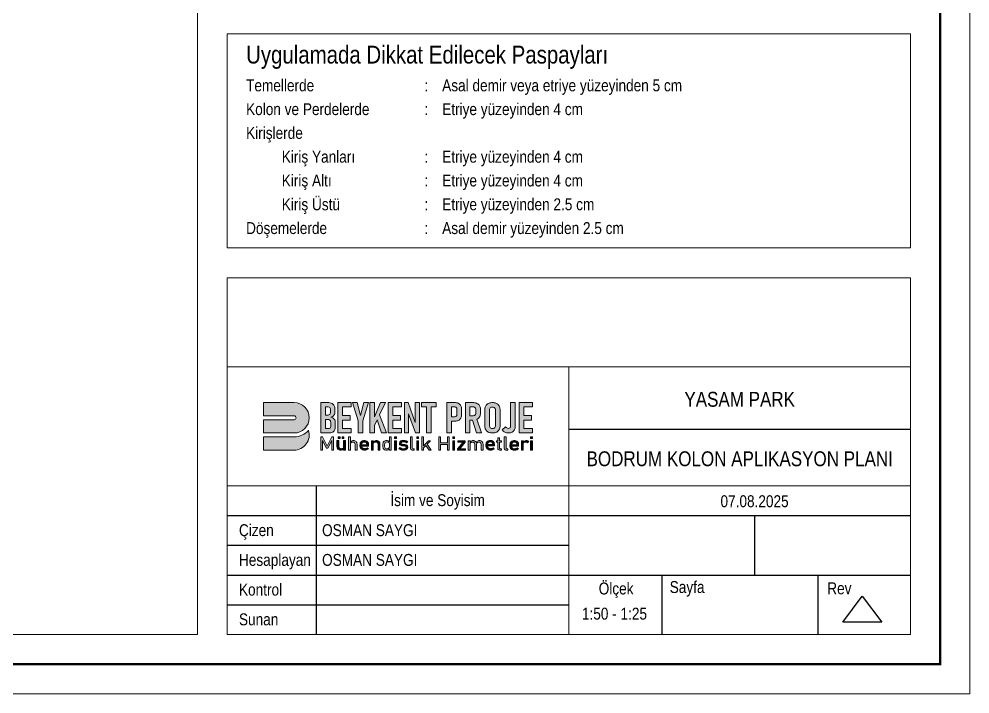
# Model space of a CAD drawing. Header units: millimetres. Extents: x -267 to 94375, y 6431 to 10838.
# Drawn here: x 56364 to 57164, y 6532 to 7099 of the extents above; entities that cross this region are included whole.
import ezdxf
from ezdxf.enums import TextEntityAlignment as Align

# ---------------------------------------------------------------- set-up
doc = ezdxf.new("R2010")
doc.units = ezdxf.units.MM
doc.header["$LTSCALE"] = 0.0001
for name, color, linetype, lineweight in [('DIM_LAY', 8, 'Continuous', 20), ('Metraj Tablosu Ana Başlık', 1, 'Continuous', 20), ('SHEETSUMMARY-35', 9, 'Continuous', 20), ('SHEETSUMMARY-50', 152, 'Continuous', 20), ('SheetView', 40, 'Continuous', 20), ('SheetViewOut', 231, 'Continuous', 20)]:
    doc.layers.add(name, color=color, linetype=linetype, lineweight=lineweight)
doc.layers.add('Metraj Tablosu Yazı', color=8, linetype='Continuous', lineweight=20, true_color=0x414141)
doc.layers.add('Metraj Tablosu Çizgi', color=171, linetype='Continuous', lineweight=20, true_color=0xaaaaff)
for name, color, linetype in [('SHEETSUMMARY-10', 8, 'Continuous'), ('SHEETSUMMARY-30', 82, 'Continuous'), ('SHEETSUMMARY-40', 231, 'Continuous'), ('TEXT-175', 12, 'Continuous')]:
    doc.layers.add(name, color=color, linetype=linetype)
doc.styles.add('YAZI (BEYKENT)', font='')
doc.styles.get('YAZI (BEYKENT)').set_extended_font_data('Bahnschrift Light Condensed')

# ---------------------------------------------------------------- blocks, each defined once
blk = doc.blocks.new('A$C23ea3c7e')
at = {"true_color": 0x2776bb}
h = blk.add_hatch(color=152, dxfattribs=at)
h.dxf.hatch_style = 1
h.paths.add_polyline_path([(56.23, -30), (30.67, -30), (30.67, -41.11), (56.23, -41.11, -1), (56.23, -44.44), (30.67, -44.44), (30.67, -55.56), (56.23, -55.56, 1)])
h = blk.add_hatch(color=152, dxfattribs=at)
h.dxf.hatch_style = 1
h.paths.add_polyline_path([(90.6, -52.54), (90.81, -51.85), (90.94, -51.09), (90.98, -50.26), (90.98, -46.8), (90.92, -46.01), (90.77, -45.28), (90.52, -44.61), (90.25, -44.13), (89.79, -43.55), (89.22, -43.06), (88.62, -42.72), (87.92, -42.45), (87.15, -42.28), (87.73, -42.14), (88.42, -41.86), (89.04, -41.49), (89.37, -41.22), (89.85, -40.66), (90.24, -40), (90.44, -39.43), (90.59, -38.7), (90.64, -37.9), (90.64, -35.18, 0.414214), (85.45, -30), (78.76, -30), (78.76, -55.56), (85.59, -55.56), (86.4, -55.51), (87.16, -55.39), (87.86, -55.2), (88.5, -54.93), (88.83, -54.74), (89.43, -54.3), (89.93, -53.76), (90.34, -53.13)])
h.paths.add_polyline_path([(86.96, -50.86), (86.55, -51.47), (85.87, -51.81), (85.07, -51.92), (82.61, -51.92), (82.61, -44.11), (84.95, -44.11), (85.43, -44.16), (86.11, -44.41), (86.43, -44.66), (86.86, -45.28), (87.04, -45.84), (87.11, -46.64), (87.11, -50.06)], flags=16)
h.paths.add_polyline_path([(84.89, -40.51), (82.61, -40.51), (82.61, -33.62), (84.95, -33.62, -0.414214), (86.83, -35.5), (86.83, -38.57, -0.414214)], flags=16)
h = blk.add_hatch(color=152, dxfattribs=at)
h.dxf.hatch_style = 1
h.paths.add_polyline_path([(93.1, -30), (93.1, -55.56), (104.26, -55.56), (104.26, -51.85), (96.95, -51.85), (96.95, -44.71), (103.38, -44.71), (103.38, -41), (96.95, -41), (96.95, -33.71), (104.26, -33.71), (104.26, -30)])
h = blk.add_hatch(color=152, dxfattribs=at)
h.dxf.hatch_style = 1
h.paths.add_polyline_path([(110.28, -45.31), (110.28, -55.56), (114.13, -55.56), (114.13, -45.31), (118.89, -30), (114.92, -30), (112.18, -40.79), (109.3, -30), (105.34, -30)])
h = blk.add_hatch(color=152, dxfattribs=at)
h.dxf.hatch_style = 1
h.paths.add_polyline_path([(120.11, -30), (120.11, -55.56), (123.95, -55.56), (123.95, -49.17), (126.17, -44.61), (129.78, -55.56), (134.07, -55.56), (128.28, -40.25), (133.26, -30), (128.98, -30), (123.95, -42.05), (123.95, -30)])
h = blk.add_hatch(color=152, dxfattribs=at)
h.dxf.hatch_style = 1
h.paths.add_polyline_path([(135.46, -30), (135.46, -55.56), (146.62, -55.56), (146.62, -51.85), (139.31, -51.85), (139.31, -44.71), (145.74, -44.71), (145.74, -41), (139.31, -41), (139.31, -33.71), (146.62, -33.71), (146.62, -30)])
h = blk.add_hatch(color=152, dxfattribs=at)
h.dxf.hatch_style = 1
h.paths.add_polyline_path([(149.06, -30), (149.06, -55.54), (152.65, -55.54), (152.65, -39.4), (158.58, -55.54), (161.8, -55.54), (161.8, -30), (158.22, -30), (158.22, -46.88), (152.22, -30)])
h = blk.add_hatch(color=152, dxfattribs=at)
h.dxf.hatch_style = 1
h.paths.add_polyline_path([(163.36, -33.67), (167.74, -33.67), (167.74, -55.56), (171.58, -55.56), (171.58, -33.67), (175.96, -33.67), (175.96, -30), (163.36, -30)])
at = {"true_color": 0x58ba48}
h = blk.add_hatch(color=85, dxfattribs=at)
h.dxf.hatch_style = 1
h.paths.add_polyline_path([(184.76, -55.56), (188.61, -55.56), (188.61, -45.64), (191.66, -45.64), (192.47, -45.58), (193.21, -45.45), (193.91, -45.25), (194.55, -44.98), (195.08, -44.66), (195.66, -44.2), (196.16, -43.66), (196.57, -43.02), (196.63, -42.9), (196.9, -42.25), (197.1, -41.55), (197.21, -40.79), (197.25, -39.96), (197.25, -35.78), (197.25, -35.53), (197.19, -34.72), (197.06, -33.98), (196.85, -33.29), (196.57, -32.65), (196.24, -32.12), (195.77, -31.55), (195.21, -31.06), (194.57, -30.66), (194.36, -30.57), (193.71, -30.32), (192.99, -30.14), (192.22, -30.03), (191.4, -30), (184.76, -30)])
h.paths.add_polyline_path([(188.61, -41.97), (188.61, -33.67), (191.36, -33.67), (191.76, -33.7), (192.44, -33.95), (192.69, -34.16), (193.1, -34.8), (193.27, -35.34), (193.33, -36.13), (193.33, -39.6), (193.29, -40.17), (193.1, -40.86), (192.93, -41.17), (192.42, -41.69), (192.12, -41.84), (191.36, -41.97)], flags=16)
h = blk.add_hatch(color=85, dxfattribs=at)
h.dxf.hatch_style = 1
h.paths.add_polyline_path([(200.49, -29.98), (200.49, -55.56), (204.28, -55.56), (204.28, -44.75), (206.45, -44.75), (209.69, -55.56), (213.85, -55.56), (210.08, -44.06), (210.13, -44.04), (210.21, -44), (210.87, -43.61), (211.45, -43.15), (211.95, -42.61), (212.36, -41.99), (212.51, -41.71), (212.78, -41.06), (212.98, -40.35), (213.1, -39.58), (213.14, -38.77), (213.14, -35.78), (213.13, -35.48), (213.06, -34.69), (212.91, -33.95), (212.68, -33.27), (212.33, -32.58), (211.91, -32), (211.4, -31.48), (210.81, -31.02), (210.13, -30.65), (209.64, -30.45), (208.96, -30.24), (208.23, -30.09), (207.45, -30.01), (206.62, -29.98)])
h.paths.add_polyline_path([(204.28, -41.07), (204.28, -33.65), (206.9, -33.65), (207.47, -33.7), (208.14, -33.93), (208.49, -34.18), (208.95, -34.76), (209.14, -35.3), (209.22, -36.08), (209.22, -38.81), (209.18, -39.35), (208.95, -40.02), (208.73, -40.33), (208.14, -40.79), (207.67, -40.98), (206.9, -41.07)], flags=16)
h = blk.add_hatch(color=85, dxfattribs=at)
h.dxf.hatch_style = 1
h.paths.add_polyline_path([(216.74, -36.21), (216.74, -49.34), (216.75, -49.85), (216.83, -50.64), (216.98, -51.38), (217.2, -52.06), (217.49, -52.69), (217.56, -52.8), (217.97, -53.42), (218.47, -53.96), (219.04, -54.43), (219.71, -54.82), (220.18, -55.03), (220.85, -55.26), (221.57, -55.43), (222.34, -55.52), (223.17, -55.56), (223.81, -55.54), (224.59, -55.45), (225.33, -55.31), (226.02, -55.1), (226.65, -54.82), (226.75, -54.76), (227.4, -54.36), (227.97, -53.88), (228.45, -53.32), (228.86, -52.69), (229.05, -52.31), (229.3, -51.64), (229.47, -50.93), (229.58, -50.16), (229.62, -49.34), (229.62, -36.21), (229.6, -35.67), (229.52, -34.88), (229.37, -34.14), (229.15, -33.46), (228.86, -32.83), (228.8, -32.73), (228.38, -32.11), (227.88, -31.57), (227.3, -31.1), (226.65, -30.72), (226.17, -30.51), (225.5, -30.28), (224.77, -30.13), (224, -30.03), (223.17, -30), (222.55, -30.01), (221.77, -30.09), (221.03, -30.24), (220.34, -30.45), (219.71, -30.72), (219.6, -30.77), (218.95, -31.17), (218.38, -31.64), (217.89, -32.2), (217.49, -32.83), (217.3, -33.23), (217.05, -33.89), (216.88, -34.61), (216.77, -35.38)])
h.paths.add_polyline_path([(220.62, -36.42), (220.69, -35.66), (220.92, -34.99), (221.21, -34.55), (221.8, -34.09), (222.37, -33.88), (223.17, -33.8), (223.88, -33.86), (224.55, -34.09), (224.99, -34.4), (225.43, -34.99), (225.65, -35.62), (225.73, -36.42), (225.73, -49.11), (225.66, -49.86), (225.43, -50.53), (225.14, -50.97), (224.55, -51.43), (223.95, -51.66), (223.17, -51.75), (222.46, -51.67), (221.8, -51.43), (221.37, -51.13), (220.92, -50.53), (220.7, -49.9), (220.62, -49.11)], flags=16)
h = blk.add_hatch(color=85, dxfattribs=at)
h.dxf.hatch_style = 1
h.paths.add_polyline_path([(231.36, -52.94), (231.8, -53.51), (232.33, -54.04), (232.93, -54.49), (233.58, -54.87), (233.64, -54.9), (234.32, -55.18), (235.04, -55.39), (235.78, -55.51), (236.55, -55.56), (236.82, -55.56), (237.63, -55.49), (238.38, -55.36), (239.07, -55.15), (239.7, -54.87), (240.2, -54.57), (240.78, -54.1), (241.26, -53.55), (241.67, -52.9), (241.74, -52.75), (242.01, -52.1), (242.2, -51.39), (242.31, -50.63), (242.35, -49.81), (242.35, -30), (238.5, -30), (238.5, -49.77), (238.33, -50.57), (237.93, -51.22), (237.26, -51.61), (236.49, -51.72), (235.88, -51.65), (235.19, -51.37), (234.61, -50.97), (234.1, -50.39)])
h = blk.add_hatch(color=85, dxfattribs=at)
h.dxf.hatch_style = 1
h.paths.add_polyline_path([(245.67, -30), (245.67, -55.56), (256.83, -55.56), (256.83, -51.85), (249.52, -51.85), (249.52, -44.71), (255.95, -44.71), (255.95, -41), (249.52, -41), (249.52, -33.71), (256.83, -33.71), (256.83, -30)])
h = blk.add_hatch(color=85, dxfattribs=at)
h.dxf.hatch_style = 1
h.paths.add_polyline_path([(68.4, -53.33, -0.217429), (56.23, -58.89), (30.67, -58.89), (30.67, -70), (56.23, -70, 0.507982)])
h = blk.add_hatch(color=8)
h.dxf.hatch_style = 1
h.paths.add_polyline_path([(80.23, -58.89), (78.76, -58.89), (78.76, -70), (80.24, -70), (80.24, -61.93), (83.55, -68.45), (84.59, -68.45), (87.91, -61.76), (87.91, -70), (89.38, -70), (89.38, -58.89), (87.91, -58.89), (84.07, -66.57)])
h = blk.add_hatch(color=8)
h.dxf.hatch_style = 1
h.paths.add_polyline_path([(92.35, -66.78), (92.37, -67.17), (92.45, -67.76), (92.61, -68.29), (92.85, -68.76), (93.16, -69.16), (93.23, -69.22), (93.67, -69.56), (94.18, -69.81), (94.77, -69.95), (95.44, -70), (96.01, -69.97), (96.61, -69.83), (97.13, -69.61), (97.35, -69.46), (97.79, -69.08), (97.99, -68.79), (97.99, -70), (99.48, -70), (99.48, -61.96), (97.99, -61.96), (97.99, -67.25), (97.79, -67.87), (97.46, -68.28), (97.15, -68.49), (96.6, -68.68), (95.93, -68.75), (95.42, -68.71), (94.85, -68.54), (94.4, -68.23), (94.12, -67.88), (93.92, -67.39), (93.85, -66.78), (93.85, -61.96), (92.35, -61.96)])
h = blk.add_hatch(color=8)
h.dxf.hatch_style = 1
h.paths.add_polyline_path([(94.98, -60.22), (94.98, -58.89), (93.48, -58.89), (93.48, -60.22)])
h = blk.add_hatch(color=8)
h.dxf.hatch_style = 1
h.paths.add_polyline_path([(98.28, -60.22), (98.28, -58.89), (96.78, -58.89), (96.78, -60.22)])
h = blk.add_hatch(color=8)
h.dxf.hatch_style = 1
h.paths.add_polyline_path([(102.14, -70), (103.64, -70), (103.64, -64.66), (103.84, -64.06), (104.18, -63.66), (104.46, -63.46), (105.01, -63.27), (105.69, -63.21), (106.23, -63.25), (106.81, -63.42), (107.26, -63.72), (107.54, -64.08), (107.75, -64.58), (107.81, -65.19), (107.81, -70), (109.3, -70), (109.3, -65.18), (109.29, -64.79), (109.21, -64.19), (109.05, -63.66), (108.82, -63.19), (108.52, -62.79), (108.47, -62.74), (108.03, -62.39), (107.52, -62.15), (106.93, -62), (106.27, -61.95), (105.79, -61.98), (105.18, -62.1), (104.62, -62.32), (104.24, -62.55), (103.81, -62.94), (103.64, -63.18), (103.64, -58.89), (102.14, -58.89)])
h = blk.add_hatch(color=8)
h.dxf.hatch_style = 1
h.paths.add_polyline_path([(112.48, -63.16), (112.16, -63.66), (112.01, -63.98), (111.85, -64.49), (111.75, -65.05), (111.71, -65.67), (111.71, -66.56), (111.72, -66.76), (111.8, -67.37), (111.95, -67.9), (112.18, -68.37), (112.21, -68.43), (112.56, -68.89), (112.99, -69.28), (113.51, -69.58), (113.76, -69.69), (114.32, -69.86), (114.94, -69.97), (115.62, -70), (116.07, -69.98), (116.68, -69.88), (117.29, -69.69), (117.76, -69.49), (118.29, -69.18), (118.77, -68.82), (117.77, -67.95), (117.32, -68.27), (116.77, -68.54), (116.23, -68.69), (115.53, -68.76), (114.77, -68.66), (114.22, -68.46), (113.7, -68.1), (113.36, -67.61), (113.16, -67.04), (113.12, -66.58), (119, -66.58), (119, -65.87), (118.98, -65.33), (118.9, -64.76), (118.77, -64.23), (118.59, -63.75), (118.55, -63.67), (118.23, -63.17), (117.84, -62.74), (117.38, -62.41), (117.27, -62.35), (116.73, -62.13), (116.13, -61.99), (115.47, -61.95), (115.2, -61.96), (114.56, -62.02), (113.97, -62.17), (113.44, -62.39), (113.37, -62.42), (112.89, -62.75)])
h.paths.add_polyline_path([(114.25, -63.42), (114.8, -63.23), (115.47, -63.16), (116, -63.22), (116.56, -63.41), (117.04, -63.78), (117.35, -64.27), (117.52, -64.8), (117.6, -65.46), (113.13, -65.46), (113.13, -65.28), (113.23, -64.69), (113.43, -64.2), (113.77, -63.76)], flags=16)
h = blk.add_hatch(color=8)
h.dxf.hatch_style = 1
h.paths.add_polyline_path([(121.41, -62.07), (121.41, -70), (122.9, -70), (122.9, -64.66), (123.1, -64.07), (123.44, -63.66), (123.73, -63.46), (124.28, -63.27), (124.95, -63.21), (125.5, -63.25), (126.07, -63.42), (126.52, -63.72), (126.81, -64.08), (127.01, -64.58), (127.07, -65.19), (127.07, -70), (128.57, -70), (128.57, -65.18), (128.56, -64.79), (128.48, -64.19), (128.32, -63.66), (128.09, -63.19), (127.78, -62.79), (127.73, -62.74), (127.29, -62.39), (126.78, -62.15), (126.19, -62), (125.53, -61.95), (125.05, -61.98), (124.44, -62.1), (123.89, -62.32), (123.5, -62.55), (123.07, -62.94), (122.9, -63.19), (122.9, -62.07)])
h = blk.add_hatch(color=8)
h.dxf.hatch_style = 1
h.paths.add_polyline_path([(131.01, -64.56), (130.97, -65.17), (130.97, -66.79), (130.98, -66.89), (131.02, -67.49), (131.15, -68.03), (131.34, -68.52), (131.53, -68.85), (131.91, -69.29), (132.39, -69.62), (132.81, -69.8), (133.4, -69.95), (134.06, -70), (134.58, -69.97), (135.19, -69.85), (135.72, -69.64), (135.94, -69.5), (136.37, -69.12), (136.56, -68.82), (136.56, -70), (138.05, -70), (138.05, -58.89), (136.56, -58.89), (136.56, -63.1), (136.5, -63.02), (136.09, -62.6), (135.6, -62.29), (135.22, -62.13), (134.62, -61.98), (133.98, -61.93), (133.5, -61.96), (132.89, -62.09), (132.36, -62.31), (132.05, -62.52), (131.64, -62.92), (131.33, -63.42), (131.29, -63.51), (131.11, -64.01)])
h.paths.add_polyline_path([(133.35, -63.4), (133.9, -63.19), (134.55, -63.12), (135.08, -63.17), (135.63, -63.35), (135.96, -63.58), (136.33, -64.01), (136.48, -64.37), (136.56, -64.94), (136.56, -67.27), (136.32, -67.9), (136.1, -68.21), (135.63, -68.57), (135.19, -68.74), (134.55, -68.81), (134.04, -68.78), (133.47, -68.6), (133.02, -68.28), (132.73, -67.9), (132.54, -67.4), (132.47, -66.79), (132.47, -65.18), (132.53, -64.59), (132.71, -64.08), (133.02, -63.66)], flags=16)
h = blk.add_hatch(color=8)
h.dxf.hatch_style = 1
h.paths.add_polyline_path([(140.85, -60.22), (142.34, -60.22), (142.34, -58.89), (140.85, -58.89)])
h = blk.add_hatch(color=8)
h.dxf.hatch_style = 1
h.paths.add_polyline_path([(140.85, -62.07), (140.85, -70), (142.34, -70), (142.34, -62.07)])
h = blk.add_hatch(color=8)
h.dxf.hatch_style = 1
h.paths.add_polyline_path([(152.03, -67.51), (152, -67.07), (151.85, -66.52), (151.58, -66.11), (151.52, -66.04), (151.04, -65.68), (150.48, -65.45), (150.17, -65.39), (149.57, -65.31), (148.81, -65.24), (148.78, -65.24), (148.69, -65.23), (148.6, -65.23), (147.89, -65.18), (147.21, -65.11), (146.52, -64.83), (146.3, -64.26), (146.44, -63.72), (146.84, -63.33), (147.1, -63.2), (147.67, -63.06), (148.4, -63.01), (149.03, -63.06), (149.76, -63.22), (150.41, -63.46), (150.98, -63.74), (151.87, -62.79), (151.39, -62.51), (150.83, -62.26), (150.27, -62.09), (149.66, -61.95), (149.04, -61.87), (148.41, -61.84), (148.32, -61.84), (147.64, -61.88), (147.02, -61.97), (146.48, -62.12), (146.21, -62.23), (145.69, -62.54), (145.3, -62.94), (145.14, -63.2), (144.96, -63.71), (144.9, -64.3), (144.91, -64.56), (145.03, -65.12), (145.3, -65.55), (145.73, -65.91), (146.3, -66.14), (146.49, -66.19), (147.07, -66.3), (147.76, -66.37), (147.84, -66.37), (147.9, -66.38), (148.06, -66.39), (148.24, -66.39), (149.01, -66.46), (149.73, -66.56), (150.44, -66.89), (150.64, -67.57), (150.45, -68.12), (150.01, -68.49), (149.57, -68.67), (148.97, -68.79), (148.1, -68.84), (147.43, -68.75), (146.8, -68.59), (146.43, -68.46), (145.87, -68.2), (145.33, -67.88), (144.45, -68.84), (144.98, -69.19), (145.53, -69.48), (146.19, -69.72), (146.81, -69.86), (146.99, -69.9), (147.6, -69.98), (148.25, -70), (148.51, -70), (149.18, -69.96), (149.79, -69.86), (150.33, -69.71), (150.68, -69.58), (151.2, -69.27), (151.6, -68.88), (151.77, -68.61), (151.96, -68.1)])
h = blk.add_hatch(color=8)
h.dxf.hatch_style = 1
h.paths.add_polyline_path([(155.75, -67.92), (155.75, -58.89), (154.26, -58.89), (154.26, -67.92), (154.32, -68.53), (154.51, -69.05), (154.81, -69.46), (155.15, -69.73), (155.69, -69.94), (156.35, -70.01), (157.38, -70.01), (157.38, -68.76), (156.52, -68.76), (155.92, -68.52)])
h = blk.add_hatch(color=8)
h.dxf.hatch_style = 1
h.paths.add_polyline_path([(160.98, -60.22), (160.98, -58.89), (159.48, -58.89), (159.48, -60.22)])
h = blk.add_hatch(color=8)
h.dxf.hatch_style = 1
h.paths.add_polyline_path([(160.98, -62.07), (159.48, -62.07), (159.48, -70), (160.98, -70)])
h = blk.add_hatch(color=8)
h.dxf.hatch_style = 1
h.paths.add_polyline_path([(165.27, -58.89), (163.77, -58.89), (163.77, -70), (165.27, -70), (165.27, -67.99), (167.22, -66.04), (169.92, -70), (171.62, -70), (168.19, -65.06), (171.18, -62.07), (169.42, -62.07), (165.27, -66.44)])
h = blk.add_hatch(color=8)
h.dxf.hatch_style = 1
h.paths.add_polyline_path([(179.47, -63.88), (179.47, -58.89), (177.98, -58.89), (177.98, -70), (179.47, -70), (179.47, -65.15), (185.33, -65.15), (185.33, -70), (186.82, -70), (186.82, -58.89), (185.33, -58.89), (185.33, -63.88)])
h = blk.add_hatch(color=8)
h.dxf.hatch_style = 1
h.paths.add_polyline_path([(191.37, -60.22), (191.37, -58.89), (189.88, -58.89), (189.88, -60.22)])
h = blk.add_hatch(color=8)
h.dxf.hatch_style = 1
h.paths.add_polyline_path([(189.88, -70), (191.37, -70), (191.37, -62.07), (189.88, -62.07)])
h = blk.add_hatch(color=8)
h.dxf.hatch_style = 1
h.paths.add_polyline_path([(198.56, -63.28), (193.9, -68.88), (193.9, -70), (200.55, -70), (200.55, -68.78), (195.77, -68.78), (200.32, -63.15), (200.32, -62.07), (194.03, -62.07), (194.03, -63.28)])
h = blk.add_hatch(color=8)
h.dxf.hatch_style = 1
h.paths.add_polyline_path([(204.36, -63.19), (204.36, -62.07), (202.87, -62.07), (202.87, -70), (204.36, -70), (204.36, -64.68), (204.56, -64.07), (204.89, -63.66), (205.15, -63.48), (205.69, -63.27), (206.36, -63.21), (206.79, -63.24), (207.37, -63.4), (207.82, -63.72), (208.07, -64.07), (208.26, -64.58), (208.33, -65.19), (208.33, -70), (209.82, -70), (209.82, -65.18), (209.81, -65.13), (209.86, -64.65), (210.03, -64.12), (210.33, -63.71), (210.59, -63.5), (211.11, -63.28), (211.77, -63.21), (212.23, -63.24), (212.8, -63.41), (213.25, -63.72), (213.52, -64.07), (213.72, -64.58), (213.78, -65.19), (213.78, -70), (215.27, -70), (215.27, -65.05), (215.22, -64.45), (215.11, -63.91), (214.92, -63.43), (214.72, -63.1), (214.34, -62.66), (213.88, -62.33), (213.47, -62.15), (212.88, -62), (212.21, -61.95), (211.65, -61.99), (211.07, -62.15), (210.54, -62.42), (210.49, -62.46), (210.05, -62.82), (209.69, -63.27), (209.52, -63.55), (209.48, -63.43), (209.3, -63.12), (208.94, -62.67), (208.48, -62.33), (208.13, -62.16), (207.54, -62), (206.89, -61.95), (206.47, -61.97), (205.86, -62.09), (205.31, -62.32), (204.94, -62.55), (204.53, -62.95)])
h = blk.add_hatch(color=8)
h.dxf.hatch_style = 1
h.paths.add_polyline_path([(221.44, -61.84), (221.18, -61.85), (220.53, -61.92), (219.94, -62.06), (219.41, -62.28), (219.34, -62.32), (218.85, -62.64), (218.45, -63.05), (218.13, -63.55), (217.97, -63.87), (217.81, -64.38), (217.71, -64.94), (217.68, -65.56), (217.68, -66.45), (217.69, -66.79), (217.77, -67.37), (217.92, -67.9), (218.15, -68.37), (218.18, -68.43), (218.53, -68.89), (218.96, -69.28), (219.47, -69.58), (219.73, -69.69), (220.29, -69.86), (220.91, -69.97), (221.59, -70), (222.04, -69.98), (222.65, -69.88), (223.26, -69.69), (223.73, -69.49), (224.25, -69.18), (224.73, -68.82), (223.74, -67.95), (223.29, -68.27), (222.73, -68.54), (222.2, -68.69), (221.5, -68.76), (220.74, -68.66), (220.19, -68.46), (219.66, -68.1), (219.33, -67.61), (219.15, -67.09), (219.09, -66.47), (224.97, -66.47), (224.97, -65.76), (224.94, -65.23), (224.87, -64.65), (224.74, -64.12), (224.56, -63.64), (224.51, -63.56), (224.2, -63.06), (223.81, -62.64), (223.34, -62.3), (223.23, -62.24), (222.7, -62.02), (222.1, -61.89)])
h.paths.add_polyline_path([(221.44, -63.05), (221.97, -63.11), (222.53, -63.3), (223.01, -63.67), (223.31, -64.16), (223.49, -64.69), (223.56, -65.35), (219.09, -65.35), (219.1, -65.17), (219.2, -64.59), (219.4, -64.09), (219.73, -63.65), (220.22, -63.31), (220.77, -63.12)], flags=16)
h = blk.add_hatch(color=8)
h.dxf.hatch_style = 1
h.paths.add_polyline_path([(226.68, -62.07), (226.68, -63.24), (227.6, -63.24), (227.6, -67.95), (227.66, -68.58), (227.83, -69.09), (228.11, -69.5), (228.46, -69.77), (229, -69.97), (229.69, -70.04), (230.71, -70.04), (230.71, -68.78), (229.87, -68.78), (229.82, -68.78), (229.26, -68.54), (229.1, -67.95), (229.1, -63.24), (230.71, -63.24), (230.71, -62.07), (229.1, -62.07), (229.1, -59.75), (227.6, -59.75), (227.6, -62.07)])
h = blk.add_hatch(color=8)
h.dxf.hatch_style = 1
h.paths.add_polyline_path([(233.11, -58.89), (233.11, -67.92), (233.18, -68.53), (233.36, -69.05), (233.66, -69.46), (234.01, -69.73), (234.54, -69.94), (235.2, -70.01), (236.23, -70.01), (236.23, -68.76), (235.37, -68.76), (234.77, -68.52), (234.61, -67.92), (234.61, -58.89)])
h = blk.add_hatch(color=8)
h.dxf.hatch_style = 1
h.paths.add_polyline_path([(237.98, -65.05), (237.95, -65.67), (237.95, -66.56), (237.96, -66.9), (238.04, -67.48), (238.19, -68), (238.41, -68.48), (238.45, -68.53), (238.79, -69), (239.22, -69.39), (239.75, -69.69), (240, -69.8), (240.56, -69.97), (241.18, -70.08), (241.86, -70.11), (242.31, -70.09), (242.92, -69.99), (243.52, -69.8), (244, -69.6), (244.52, -69.29), (245.01, -68.93), (244.01, -68.05), (243.55, -68.38), (243, -68.64), (242.47, -68.8), (241.77, -68.87), (241.01, -68.77), (240.46, -68.57), (239.94, -68.22), (239.6, -67.72), (239.42, -67.2), (239.36, -66.58), (245.23, -66.58), (245.23, -65.87), (245.22, -65.33), (245.14, -64.76), (245.01, -64.23), (244.82, -63.75), (244.78, -63.67), (244.46, -63.17), (244.08, -62.74), (243.61, -62.41), (243.5, -62.35), (242.97, -62.13), (242.37, -61.99), (241.7, -61.95), (241.44, -61.96), (240.79, -62.02), (240.21, -62.17), (239.68, -62.39), (239.61, -62.42), (239.12, -62.75), (238.72, -63.16), (238.4, -63.66), (238.24, -63.98), (238.08, -64.49)])
h.paths.add_polyline_path([(240.48, -63.42), (241.04, -63.23), (241.7, -63.16), (242.24, -63.22), (242.79, -63.41), (243.29, -63.79), (243.58, -64.27), (243.76, -64.8), (243.83, -65.46), (239.36, -65.46), (239.37, -65.28), (239.47, -64.69), (239.67, -64.2), (240.01, -63.76)], flags=16)
h = blk.add_hatch(color=8)
h.dxf.hatch_style = 1
h.paths.add_polyline_path([(247.64, -62.07), (247.64, -70), (249.13, -70), (249.13, -64.7), (249.34, -64.09), (249.68, -63.67), (249.97, -63.46), (250.52, -63.27), (251.35, -63.19), (252.17, -63.35), (252.72, -63.72), (253.69, -62.57), (253.39, -62.36), (252.83, -62.1), (252.37, -62), (251.72, -61.95), (251.29, -61.98), (250.69, -62.1), (250.13, -62.34), (249.76, -62.58), (249.32, -62.98), (249.13, -63.21), (249.13, -62.07)])
h = blk.add_hatch(color=8)
h.dxf.hatch_style = 1
h.paths.add_polyline_path([(255.34, -60.22), (256.83, -60.22), (256.83, -58.89), (255.34, -58.89)])
h = blk.add_hatch(color=8)
h.dxf.hatch_style = 1
h.paths.add_polyline_path([(255.34, -62.07), (255.34, -70), (256.83, -70), (256.83, -62.07)])
at = {"color": 152, "true_color": 0x2776bb}
for p, q in [((30.67, -30), (56.23, -30)), ((30.67, -30), (30.67, -41.11)), ((30.67, -41.11), (56.23, -41.11)), ((30.67, -44.44), (30.67, -55.56)), ((30.67, -44.44), (56.23, -44.44)), ((30.67, -55.56), (56.23, -55.56))]:
    blk.add_line(p, q, dxfattribs=at)
at = {"color": 85, "true_color": 0x58ba48}
for p, q in [((30.67, -58.89), (56.23, -58.89)), ((30.67, -58.89), (30.67, -70)), ((30.67, -70), (56.23, -70))]:
    blk.add_line(p, q, dxfattribs=at)
at = {"color": 152, "true_color": 0x2776bb}
for points in [[(90.34, -53.13), (90.6, -52.54), (90.81, -51.85), (90.94, -51.09), (90.98, -50.26), (90.98, -46.8), (90.92, -46.01), (90.77, -45.28), (90.52, -44.61), (90.25, -44.13), (89.79, -43.55), (89.22, -43.06), (88.62, -42.72), (87.92, -42.45), (87.15, -42.28), (87.73, -42.14), (88.42, -41.86), (89.04, -41.49), (89.37, -41.22), (89.85, -40.66), (90.24, -40), (90.44, -39.43), (90.59, -38.7), (90.64, -37.9), (90.64, -35.18, 0.414214), (85.45, -30), (78.76, -30), (78.76, -55.56), (85.59, -55.56), (86.4, -55.51), (87.16, -55.39), (87.86, -55.2), (88.5, -54.93), (88.83, -54.74), (89.43, -54.3), (89.93, -53.76)], [(84.89, -40.51), (82.61, -40.51), (82.61, -33.62), (84.95, -33.62, -0.414214), (86.83, -35.5), (86.83, -38.57, -0.414214)]]:
    blk.add_lwpolyline(points, format="xyb", close=True, dxfattribs=at)
for points in [[(104.26, -51.85), (96.95, -51.85), (96.95, -44.71), (103.38, -44.71), (103.38, -41), (96.95, -41), (96.95, -33.71), (104.26, -33.71), (104.26, -30), (93.1, -30), (93.1, -55.56), (104.26, -55.56)], [(114.13, -45.31), (118.89, -30), (114.92, -30), (112.18, -40.79), (109.3, -30), (105.34, -30), (110.28, -45.31), (110.28, -55.56), (114.13, -55.56)], [(126.17, -44.61), (129.78, -55.56), (134.07, -55.56), (128.28, -40.25), (133.26, -30), (128.98, -30), (123.95, -42.05), (123.95, -30), (120.11, -30), (120.11, -55.56), (123.95, -55.56), (123.95, -49.17)], [(145.74, -41), (139.31, -41), (139.31, -33.71), (146.62, -33.71), (146.62, -30), (135.46, -30), (135.46, -55.56), (146.62, -55.56), (146.62, -51.85), (139.31, -51.85), (139.31, -44.71), (145.74, -44.71)], [(152.22, -30), (149.06, -30), (149.06, -55.54), (152.65, -55.54), (152.65, -39.4), (158.58, -55.54), (161.8, -55.54), (161.8, -30), (158.22, -30), (158.22, -46.88)], [(171.58, -33.67), (175.96, -33.67), (175.96, -30), (163.36, -30), (163.36, -33.67), (167.74, -33.67), (167.74, -55.56), (171.58, -55.56)], [(86.48, -51.51), (85.87, -51.81), (85.07, -51.92), (82.61, -51.92), (82.61, -44.11), (84.95, -44.11), (85.43, -44.16), (86.11, -44.41), (86.43, -44.66), (86.86, -45.28), (87.04, -45.84), (87.11, -46.64), (87.11, -50.06), (86.96, -50.86), (86.58, -51.43)]]:
    blk.add_lwpolyline(points, close=True, dxfattribs=at)
at = {"color": 85, "true_color": 0x58ba48}
for points in [[(197.21, -40.79), (197.25, -39.96), (197.25, -35.78), (197.25, -35.53), (197.19, -34.72), (197.06, -33.98), (196.85, -33.29), (196.57, -32.65), (196.24, -32.12), (195.77, -31.55), (195.21, -31.06), (194.57, -30.66), (194.36, -30.57), (193.71, -30.32), (192.99, -30.14), (192.22, -30.03), (191.4, -30), (184.76, -30), (184.76, -55.56), (188.61, -55.56), (188.61, -45.64), (191.4, -45.64), (191.66, -45.64), (192.47, -45.58), (193.21, -45.45), (193.91, -45.25), (194.55, -44.98), (195.08, -44.66), (195.66, -44.2), (196.16, -43.66), (196.57, -43.02), (196.63, -42.9), (196.9, -42.25), (197.1, -41.55)], [(211.95, -42.61), (212.36, -41.99), (212.51, -41.71), (212.78, -41.06), (212.98, -40.35), (213.1, -39.58), (213.14, -38.77), (213.14, -35.78), (213.13, -35.48), (213.06, -34.69), (212.91, -33.95), (212.68, -33.27), (212.33, -32.58), (211.91, -32), (211.4, -31.48), (210.81, -31.02), (210.13, -30.65), (209.64, -30.45), (208.96, -30.24), (208.23, -30.09), (207.45, -30.01), (206.62, -29.98), (200.49, -29.98), (200.49, -55.56), (204.28, -55.56), (204.28, -44.75), (206.45, -44.75), (209.69, -55.56), (213.85, -55.56), (210.08, -44.06), (210.13, -44.04), (210.21, -44), (210.87, -43.61), (211.45, -43.15)], [(229.62, -36.21), (229.6, -35.67), (229.52, -34.88), (229.37, -34.14), (229.15, -33.46), (228.86, -32.83), (228.8, -32.73), (228.38, -32.11), (227.88, -31.57), (227.3, -31.1), (226.65, -30.72), (226.17, -30.51), (225.5, -30.28), (224.77, -30.13), (224, -30.03), (223.17, -30), (222.55, -30.01), (221.77, -30.09), (221.03, -30.24), (220.34, -30.45), (219.71, -30.72), (219.6, -30.77), (218.95, -31.17), (218.38, -31.64), (217.89, -32.2), (217.49, -32.83), (217.3, -33.23), (217.05, -33.89), (216.88, -34.61), (216.77, -35.38), (216.74, -36.21), (216.74, -49.34), (216.75, -49.85), (216.83, -50.64), (216.98, -51.38), (217.2, -52.06), (217.49, -52.69), (217.56, -52.8), (217.97, -53.42), (218.47, -53.96), (219.04, -54.43), (219.71, -54.82), (220.18, -55.03), (220.85, -55.26), (221.57, -55.43), (222.34, -55.52), (223.17, -55.56), (223.81, -55.54), (224.59, -55.45), (225.33, -55.31), (226.02, -55.1), (226.65, -54.82), (226.75, -54.76), (227.4, -54.36), (227.97, -53.88), (228.45, -53.32), (228.86, -52.69), (229.05, -52.31), (229.3, -51.64), (229.47, -50.93), (229.58, -50.16), (229.62, -49.34)], [(242.35, -30), (238.5, -30), (238.5, -49.49), (238.49, -49.83), (238.33, -50.57), (237.97, -51.14), (237.86, -51.26), (237.26, -51.61), (236.49, -51.72), (235.88, -51.65), (235.19, -51.37), (234.61, -50.97), (234.1, -50.39), (231.36, -52.94), (231.8, -53.51), (232.33, -54.04), (232.93, -54.49), (233.58, -54.87), (233.64, -54.9), (234.32, -55.18), (235.04, -55.39), (235.78, -55.51), (236.55, -55.56), (236.82, -55.56), (237.63, -55.49), (238.38, -55.36), (239.07, -55.15), (239.7, -54.87), (240.2, -54.57), (240.78, -54.1), (241.26, -53.55), (241.67, -52.9), (241.74, -52.75), (242.01, -52.1), (242.2, -51.39), (242.31, -50.63), (242.35, -49.81)], [(255.95, -41), (249.52, -41), (249.52, -33.71), (256.83, -33.71), (256.83, -30), (245.67, -30), (245.67, -55.56), (256.83, -55.56), (256.83, -51.85), (249.52, -51.85), (249.52, -44.71), (255.95, -44.71)], [(193.1, -40.86), (192.93, -41.17), (192.42, -41.69), (192.12, -41.84), (191.36, -41.97), (188.61, -41.97), (188.61, -33.67), (191.36, -33.67), (191.76, -33.7), (192.44, -33.95), (192.69, -34.16), (193.1, -34.8), (193.27, -35.34), (193.33, -36.13), (193.33, -39.6), (193.29, -40.17)], [(204.28, -41.07), (204.28, -33.65), (206.9, -33.65), (207.47, -33.7), (208.14, -33.93), (208.49, -34.18), (208.95, -34.76), (209.14, -35.3), (209.22, -36.08), (209.22, -38.81), (209.18, -39.35), (208.95, -40.02), (208.73, -40.33), (208.14, -40.79), (207.67, -40.98), (206.9, -41.07)], [(220.62, -36.42), (220.69, -35.66), (220.92, -34.99), (221.21, -34.55), (221.8, -34.09), (222.37, -33.88), (223.17, -33.8), (223.88, -33.86), (224.55, -34.09), (224.99, -34.4), (225.43, -34.99), (225.65, -35.62), (225.73, -36.42), (225.73, -49.11), (225.66, -49.86), (225.43, -50.53), (225.14, -50.97), (224.55, -51.43), (223.95, -51.66), (223.17, -51.75), (222.46, -51.67), (221.8, -51.43), (221.37, -51.13), (220.92, -50.53), (220.7, -49.9), (220.62, -49.11)]]:
    blk.add_lwpolyline(points, close=True, dxfattribs=at)
at = {"color": 8}
for points in [[(89.38, -58.89), (87.91, -58.89), (84.07, -66.57), (80.23, -58.89), (78.76, -58.89), (78.76, -70), (80.24, -70), (80.24, -61.93), (83.55, -68.45), (84.59, -68.45), (87.91, -61.76), (87.91, -70), (89.38, -70)], [(93.85, -61.96), (92.35, -61.96), (92.35, -66.78), (92.37, -67.17), (92.45, -67.76), (92.61, -68.29), (92.85, -68.76), (93.16, -69.16), (93.23, -69.22), (93.67, -69.56), (94.18, -69.81), (94.77, -69.95), (95.44, -70), (96.01, -69.97), (96.61, -69.83), (97.13, -69.61), (97.35, -69.46), (97.79, -69.08), (97.99, -68.79), (97.99, -70), (99.48, -70), (99.48, -61.96), (97.99, -61.96), (97.99, -66.96), (97.96, -67.35), (97.79, -67.87), (97.46, -68.28), (97.15, -68.49), (96.6, -68.68), (95.93, -68.75), (95.42, -68.71), (94.85, -68.54), (94.4, -68.23), (94.12, -67.88), (93.92, -67.39), (93.85, -66.78)], [(94.98, -58.89), (93.48, -58.89), (93.48, -60.22), (94.98, -60.22)], [(98.28, -58.89), (96.78, -58.89), (96.78, -60.22), (98.28, -60.22)], [(104.18, -63.66), (104.46, -63.46), (105.01, -63.27), (105.69, -63.21), (106.23, -63.25), (106.81, -63.42), (107.26, -63.72), (107.54, -64.08), (107.75, -64.58), (107.81, -65.19), (107.81, -70), (109.3, -70), (109.3, -65.18), (109.29, -64.79), (109.21, -64.19), (109.05, -63.66), (108.82, -63.19), (108.52, -62.79), (108.47, -62.74), (108.03, -62.39), (107.52, -62.15), (106.93, -62), (106.27, -61.95), (105.79, -61.98), (105.18, -62.1), (104.62, -62.32), (104.24, -62.55), (103.81, -62.94), (103.64, -63.18), (103.64, -58.89), (102.14, -58.89), (102.14, -70), (103.64, -70), (103.64, -64.95), (103.66, -64.58), (103.84, -64.06)], [(117.84, -62.74), (117.38, -62.41), (117.27, -62.35), (116.73, -62.13), (116.13, -61.99), (115.47, -61.95), (115.2, -61.96), (114.56, -62.02), (113.97, -62.17), (113.44, -62.39), (113.37, -62.42), (112.89, -62.75), (112.48, -63.16), (112.16, -63.66), (112.01, -63.98), (111.85, -64.49), (111.75, -65.05), (111.71, -65.67), (111.71, -66.56), (111.72, -66.76), (111.8, -67.37), (111.95, -67.9), (112.18, -68.37), (112.21, -68.43), (112.56, -68.89), (112.99, -69.28), (113.51, -69.58), (113.76, -69.69), (114.32, -69.86), (114.94, -69.97), (115.62, -70), (116.07, -69.98), (116.68, -69.88), (117.29, -69.69), (117.76, -69.49), (118.29, -69.18), (118.77, -68.82), (117.77, -67.95), (117.32, -68.27), (116.77, -68.54), (116.23, -68.69), (115.62, -68.75), (115.42, -68.74), (114.77, -68.66), (114.22, -68.46), (113.78, -68.15), (113.65, -68.04), (113.36, -67.61), (113.16, -67.04), (113.12, -66.58), (119, -66.58), (119, -65.87), (118.98, -65.33), (118.9, -64.76), (118.77, -64.23), (118.59, -63.75), (118.55, -63.67), (118.23, -63.17)], [(114.25, -63.42), (114.8, -63.23), (115.47, -63.16), (116, -63.22), (116.56, -63.41), (117.01, -63.75), (117.07, -63.83), (117.35, -64.27), (117.52, -64.8), (117.6, -65.46), (113.13, -65.46), (113.13, -65.28), (113.23, -64.69), (113.43, -64.2), (113.74, -63.79), (113.8, -63.74)], [(123.44, -63.66), (123.73, -63.46), (124.28, -63.27), (124.95, -63.21), (125.5, -63.25), (126.07, -63.42), (126.52, -63.72), (126.81, -64.08), (127.01, -64.58), (127.07, -65.19), (127.07, -70), (128.57, -70), (128.57, -65.18), (128.56, -64.79), (128.48, -64.19), (128.32, -63.66), (128.09, -63.19), (127.78, -62.79), (127.73, -62.74), (127.29, -62.39), (126.78, -62.15), (126.19, -62), (125.53, -61.95), (125.05, -61.98), (124.44, -62.1), (123.89, -62.32), (123.5, -62.55), (123.07, -62.94), (122.9, -63.19), (122.9, -62.07), (121.41, -62.07), (121.41, -70), (122.9, -70), (122.9, -64.96), (122.93, -64.59), (123.1, -64.07)], [(136.09, -62.6), (135.6, -62.29), (135.22, -62.13), (134.62, -61.98), (133.98, -61.93), (133.5, -61.96), (132.89, -62.09), (132.36, -62.31), (132.05, -62.52), (131.64, -62.92), (131.33, -63.42), (131.29, -63.51), (131.11, -64.01), (131.01, -64.56), (130.97, -65.17), (130.97, -66.79), (130.98, -66.89), (131.02, -67.49), (131.15, -68.03), (131.34, -68.52), (131.53, -68.85), (131.91, -69.29), (132.39, -69.62), (132.81, -69.8), (133.4, -69.95), (134.06, -70), (134.58, -69.97), (135.19, -69.85), (135.72, -69.64), (135.94, -69.5), (136.37, -69.12), (136.56, -68.82), (136.56, -70), (138.05, -70), (138.05, -58.89), (136.56, -58.89), (136.56, -63.1), (136.5, -63.02)], [(133.35, -63.4), (133.9, -63.19), (134.55, -63.12), (135.08, -63.17), (135.63, -63.35), (135.96, -63.58), (136.33, -64.01), (136.48, -64.37), (136.56, -64.94), (136.56, -66.97), (136.52, -67.38), (136.32, -67.9), (136.1, -68.21), (135.63, -68.57), (135.19, -68.74), (134.55, -68.81), (134.04, -68.78), (133.47, -68.6), (133.02, -68.28), (132.73, -67.9), (132.54, -67.4), (132.47, -66.79), (132.47, -65.18), (132.53, -64.59), (132.71, -64.08), (133.02, -63.66)], [(142.34, -58.89), (140.85, -58.89), (140.85, -60.22), (142.34, -60.22)], [(142.34, -62.07), (140.85, -62.07), (140.85, -70), (142.34, -70)], [(151.39, -62.51), (150.83, -62.26), (150.27, -62.09), (149.66, -61.95), (149.04, -61.87), (148.41, -61.84), (148.32, -61.84), (147.64, -61.88), (147.02, -61.97), (146.48, -62.12), (146.21, -62.23), (145.69, -62.54), (145.3, -62.94), (145.14, -63.2), (144.96, -63.71), (144.9, -64.3), (144.91, -64.56), (145.03, -65.12), (145.3, -65.55), (145.73, -65.91), (146.3, -66.14), (146.49, -66.19), (147.07, -66.3), (147.76, -66.37), (147.84, -66.37), (147.9, -66.38), (148.06, -66.39), (148.23, -66.39), (148.3, -66.4), (149.01, -66.46), (149.54, -66.54), (149.78, -66.59), (150.32, -66.83), (150.47, -66.98), (150.62, -67.51), (150.62, -67.61), (150.45, -68.12), (150.01, -68.49), (149.57, -68.67), (148.97, -68.79), (148.25, -68.83), (148.04, -68.83), (147.43, -68.75), (146.8, -68.59), (146.43, -68.46), (145.87, -68.2), (145.33, -67.88), (144.45, -68.84), (144.98, -69.19), (145.53, -69.48), (145.62, -69.51), (146.19, -69.72), (146.81, -69.86), (146.99, -69.9), (147.6, -69.98), (148.25, -70), (148.51, -70), (149.18, -69.96), (149.79, -69.86), (150.33, -69.71), (150.68, -69.58), (151.2, -69.27), (151.6, -68.88), (151.77, -68.61), (151.96, -68.1), (152.03, -67.51), (152, -67.07), (151.85, -66.52), (151.58, -66.11), (151.52, -66.04), (151.04, -65.68), (150.48, -65.45), (150.17, -65.39), (149.57, -65.31), (148.81, -65.24), (148.78, -65.24), (148.69, -65.23), (148.6, -65.23), (147.89, -65.18), (147.34, -65.12), (147.15, -65.08), (146.61, -64.86), (146.5, -64.77), (146.3, -64.26), (146.44, -63.72), (146.84, -63.33), (147.1, -63.2), (147.67, -63.06), (148.4, -63.01), (149.03, -63.06), (149.66, -63.2), (149.84, -63.24), (150.41, -63.46), (150.98, -63.74), (151.87, -62.79)], [(155.75, -58.89), (154.26, -58.89), (154.26, -67.92), (154.32, -68.53), (154.51, -69.05), (154.81, -69.46), (155.15, -69.73), (155.69, -69.94), (156.35, -70.01), (157.38, -70.01), (157.38, -68.76), (156.52, -68.76), (155.97, -68.54), (155.91, -68.47), (155.75, -67.92)], [(160.98, -58.89), (159.48, -58.89), (159.48, -60.22), (160.98, -60.22)], [(160.98, -62.07), (159.48, -62.07), (159.48, -70), (160.98, -70)], [(165.27, -58.89), (163.77, -58.89), (163.77, -70), (165.27, -70), (165.27, -67.99), (167.22, -66.04), (169.92, -70), (171.62, -70), (168.19, -65.06), (171.18, -62.07), (169.42, -62.07), (165.27, -66.44)], [(186.82, -58.89), (185.33, -58.89), (185.33, -63.88), (179.47, -63.88), (179.47, -58.89), (177.98, -58.89), (177.98, -70), (179.47, -70), (179.47, -65.15), (185.33, -65.15), (185.33, -70), (186.82, -70)], [(191.37, -58.89), (189.88, -58.89), (189.88, -60.22), (191.37, -60.22)], [(191.37, -62.07), (189.88, -62.07), (189.88, -70), (191.37, -70)], [(200.32, -62.07), (194.03, -62.07), (194.03, -63.28), (198.56, -63.28), (193.9, -68.88), (193.9, -70), (200.55, -70), (200.55, -68.78), (195.77, -68.78), (200.32, -63.15)], [(204.89, -63.66), (205.15, -63.48), (205.69, -63.27), (206.36, -63.21), (206.79, -63.24), (207.37, -63.4), (207.82, -63.72), (208.07, -64.07), (208.26, -64.58), (208.33, -65.19), (208.33, -70), (209.82, -70), (209.82, -65.18), (209.81, -65.13), (209.86, -64.65), (210.03, -64.12), (210.33, -63.71), (210.59, -63.5), (211.11, -63.28), (211.77, -63.21), (212.23, -63.24), (212.8, -63.41), (213.25, -63.72), (213.52, -64.07), (213.72, -64.58), (213.78, -65.19), (213.78, -70), (215.27, -70), (215.27, -65.18), (215.27, -65.05), (215.22, -64.45), (215.11, -63.91), (214.92, -63.43), (214.72, -63.1), (214.34, -62.66), (213.88, -62.33), (213.47, -62.15), (212.88, -62), (212.21, -61.95), (211.65, -61.99), (211.07, -62.15), (210.54, -62.42), (210.49, -62.46), (210.05, -62.82), (209.69, -63.27), (209.52, -63.55), (209.48, -63.43), (209.3, -63.12), (208.94, -62.67), (208.48, -62.33), (208.13, -62.16), (207.54, -62), (206.89, -61.95), (206.47, -61.97), (205.86, -62.09), (205.31, -62.32), (204.94, -62.55), (204.53, -62.95), (204.36, -63.19), (204.36, -62.07), (202.87, -62.07), (202.87, -70), (204.36, -70), (204.36, -64.98), (204.39, -64.6), (204.56, -64.07)], [(219.09, -66.47), (224.97, -66.47), (224.97, -65.76), (224.94, -65.23), (224.87, -64.65), (224.74, -64.12), (224.56, -63.64), (224.51, -63.56), (224.2, -63.06), (223.81, -62.64), (223.34, -62.3), (223.23, -62.24), (222.7, -62.02), (222.1, -61.89), (221.44, -61.84), (221.18, -61.85), (220.53, -61.92), (219.94, -62.06), (219.41, -62.28), (219.34, -62.32), (218.85, -62.64), (218.45, -63.05), (218.13, -63.55), (217.97, -63.87), (217.81, -64.38), (217.71, -64.94), (217.68, -65.56), (217.68, -66.45), (217.69, -66.79), (217.77, -67.37), (217.92, -67.9), (218.15, -68.37), (218.18, -68.43), (218.53, -68.89), (218.96, -69.28), (219.47, -69.58), (219.73, -69.69), (220.29, -69.86), (220.91, -69.97), (221.59, -70), (222.04, -69.98), (222.65, -69.88), (223.26, -69.69), (223.73, -69.49), (224.25, -69.18), (224.73, -68.82), (223.74, -67.95), (223.29, -68.27), (222.73, -68.54), (222.2, -68.69), (221.59, -68.75), (221.39, -68.74), (220.74, -68.66), (220.19, -68.46), (219.74, -68.15), (219.62, -68.04), (219.33, -67.61), (219.15, -67.09)], [(219.09, -65.35), (219.1, -65.17), (219.2, -64.59), (219.4, -64.09), (219.71, -63.68), (219.76, -63.63), (220.22, -63.31), (220.77, -63.12), (221.44, -63.05), (221.97, -63.11), (222.53, -63.3), (222.97, -63.64), (223.04, -63.72), (223.31, -64.16), (223.49, -64.69), (223.56, -65.35)], [(229.1, -63.24), (230.71, -63.24), (230.71, -62.07), (229.1, -62.07), (229.1, -59.75), (227.6, -59.75), (227.6, -62.07), (226.68, -62.07), (226.68, -63.24), (227.6, -63.24), (227.6, -67.95), (227.66, -68.58), (227.83, -69.09), (228.11, -69.5), (228.46, -69.77), (229, -69.97), (229.69, -70.04), (230.71, -70.04), (230.71, -68.78), (229.87, -68.78), (229.82, -68.78), (229.3, -68.56), (229.24, -68.49), (229.1, -67.95)], [(234.61, -58.89), (233.11, -58.89), (233.11, -67.92), (233.18, -68.53), (233.36, -69.05), (233.66, -69.46), (234.01, -69.73), (234.54, -69.94), (235.2, -70.01), (236.23, -70.01), (236.23, -68.76), (235.37, -68.76), (234.82, -68.54), (234.76, -68.47), (234.61, -67.92)], [(245.01, -68.93), (244.01, -68.05), (243.55, -68.38), (243, -68.64), (242.47, -68.8), (241.86, -68.86), (241.66, -68.85), (241.01, -68.77), (240.46, -68.57), (240.01, -68.26), (239.89, -68.15), (239.6, -67.72), (239.42, -67.2), (239.36, -66.58), (245.23, -66.58), (245.23, -65.87), (245.22, -65.33), (245.14, -64.76), (245.01, -64.23), (244.82, -63.75), (244.78, -63.67), (244.46, -63.17), (244.08, -62.74), (243.61, -62.41), (243.5, -62.35), (242.97, -62.13), (242.37, -61.99), (241.7, -61.95), (241.44, -61.96), (240.79, -62.02), (240.21, -62.17), (239.68, -62.39), (239.61, -62.42), (239.12, -62.75), (238.72, -63.16), (238.4, -63.66), (238.24, -63.98), (238.08, -64.49), (237.98, -65.05), (237.95, -65.67), (237.95, -66.56), (237.96, -66.9), (238.04, -67.48), (238.19, -68), (238.41, -68.48), (238.45, -68.53), (238.79, -69), (239.22, -69.39), (239.75, -69.69), (240, -69.8), (240.56, -69.97), (241.18, -70.08), (241.86, -70.11), (242.31, -70.09), (242.92, -69.99), (243.52, -69.8), (244, -69.6), (244.52, -69.29)], [(239.36, -65.46), (239.37, -65.28), (239.47, -64.69), (239.67, -64.2), (239.98, -63.79), (240.03, -63.74), (240.48, -63.42), (241.04, -63.23), (241.7, -63.16), (242.24, -63.22), (242.79, -63.41), (243.24, -63.75), (243.31, -63.83), (243.58, -64.27), (243.76, -64.8), (243.82, -65.42), (243.82, -65.46)], [(249.13, -64.98), (249.16, -64.61), (249.34, -64.09), (249.68, -63.67), (249.97, -63.46), (250.52, -63.27), (251.19, -63.21), (251.49, -63.22), (252.08, -63.34), (252.23, -63.39), (252.72, -63.72), (253.69, -62.57), (253.39, -62.36), (252.83, -62.1), (252.37, -62), (251.72, -61.95), (251.29, -61.98), (250.69, -62.1), (250.13, -62.34), (249.76, -62.58), (249.32, -62.98), (249.13, -63.21), (249.13, -62.07), (247.64, -62.07), (247.64, -70), (249.13, -70)], [(256.83, -58.89), (255.34, -58.89), (255.34, -60.22), (256.83, -60.22)], [(256.83, -62.07), (255.34, -62.07), (255.34, -70), (256.83, -70)]]:
    blk.add_lwpolyline(points, close=True, dxfattribs=at)
at = {"color": 152, "true_color": 0x2776bb}
for radius in [12.78, 1.67]:
    blk.add_arc((56.23, -42.78), radius, 270, 90, dxfattribs=at)
at = {"color": 85, "true_color": 0x58ba48}
for centre, radius, end in [((56.23, -42.78), 16.11, 319.06728), ((56.23, -57.22), 12.78, 17.71893)]:
    blk.add_arc(centre, radius, 270, end, dxfattribs=at)

msp = doc.modelspace()

# ---------------------------------------------------------------- linework, layer by layer
at = {"layer": 'Metraj Tablosu Çizgi'}
msp.add_lwpolyline([(56539.42, 6906.81), (57114.42, 6906.81), (57114.42, 7086.81), (56539.42, 7086.81)], close=True, dxfattribs=at)
at = {"layer": 'SHEETSUMMARY-30'}
for p, q in [((56826.92, 6754.58), (57114.42, 6754.58)), ((56614.42, 6706.81), (56614.42, 6581.81)), ((56539.42, 6681.81), (57114.42, 6681.81)), ((56983.17, 6681.81), (56983.17, 6631.81)), ((56539.42, 6656.81), (56826.92, 6656.81)), ((56539.42, 6631.81), (57114.42, 6631.81)), ((56905.05, 6631.81), (56905.05, 6581.81)), ((57036.3, 6631.81), (57036.3, 6581.81)), ((56539.42, 6606.81), (56826.92, 6606.81))]:
    msp.add_line(p, q, dxfattribs=at)
msp.add_lwpolyline([(57057.42, 6592.04), (57073.84, 6614.08), (57090.26, 6592.04)], close=True, dxfattribs=at)
at = {"layer": 'SHEETSUMMARY-50', "const_width": 2, "flags": 128}
msp.add_lwpolyline([(39580.33, 6556.81), (57139.42, 6556.81), (57139.42, 10706.81), (39580.33, 10706.81)], close=True, dxfattribs=at)
at = {"layer": 'SheetView'}
for p, q in [((56539.42, 6806.81), (57114.42, 6806.81)), ((56826.92, 6581.81), (56826.92, 6806.81)), ((56539.42, 6706.81), (57114.42, 6706.81))]:
    msp.add_line(p, q, dxfattribs=at)
for points in [[(39605.33, 6581.81), (56514.42, 6581.81), (56514.42, 10681.81), (39605.33, 10681.81)], [(56539.42, 6581.81), (57114.42, 6581.81), (57114.42, 6881.81), (56539.42, 6881.81)]]:
    msp.add_lwpolyline(points, close=True, dxfattribs=at)
at = {"layer": 'SheetViewOut'}
msp.add_lwpolyline([(39555.33, 6531.81), (57164.42, 6531.81), (57164.42, 10731.81), (39555.33, 10731.81)], close=True, dxfattribs=at)

# ---------------------------------------------------------------- block references
at = {"layer": 'DIM_LAY'}
msp.add_blockref('A$C23ea3c7e', (56539.42, 6806.81), dxfattribs=at)

# ---------------------------------------------------------------- texts
at = {"layer": 'Metraj Tablosu Ana Başlık', "transparency": 33554687, "style": 'YAZI (BEYKENT)'}
msp.add_text('Uygulamada Dikkat Edilecek Paspayları', height=15, dxfattribs=at).set_placement((56555.33, 7069.39), align=Align.MIDDLE_LEFT)
at = {"layer": 'Metraj Tablosu Yazı', "transparency": 33554687, "style": 'YAZI (BEYKENT)'}
for s, p in [('Temellerde', (56555.33, 7043.53)), (':', (56705.33, 7043.53)), ('Asal demir veya etriye yüzeyinden 5 cm', (56720.33, 7043.53)), ('Kolon ve Perdelerde', (56555.33, 7023.53)), (':', (56705.33, 7023.53)), ('Etriye yüzeyinden 4 cm', (56720.33, 7023.53)), ('Kirişlerde', (56555.33, 7003.53)), ('Kiriş Yanları', (56585.33, 6983.53)), (':', (56705.33, 6983.53)), ('Etriye yüzeyinden 4 cm', (56720.33, 6983.53)), ('Kiriş Altı', (56585.33, 6963.53)), (':', (56705.33, 6963.53)), ('Etriye yüzeyinden 4 cm', (56720.33, 6963.53)), ('Kiriş Üstü', (56585.33, 6943.53)), (':', (56705.33, 6943.53)), ('Etriye yüzeyinden 2.5 cm', (56720.33, 6943.53)), ('Döşemelerde', (56555.33, 6923.53)), (':', (56705.33, 6923.53)), ('Asal demir yüzeyinden 2.5 cm', (56720.33, 6923.53))]:
    msp.add_text(s, height=10, dxfattribs=at).set_placement(p, align=Align.MIDDLE_LEFT)
at = {"layer": 'SHEETSUMMARY-10', "style": 'YAZI (BEYKENT)'}
for s, p in [('07.08.2025', (56983.17, 6693.86)), ('1:50 - 1:25', (56865.27, 6599.33))]:
    msp.add_text(s, height=10, dxfattribs=at).set_placement(p, align=Align.MIDDLE_CENTER)
for s, p in [('Çizen', (56549.34, 6664.53)), ('OSMAN SAYGI', (56619.26, 6664.53)), ('Hesaplayan', (56549.34, 6639.53)), ('OSMAN SAYGI', (56619.26, 6639.53)), ('Kontrol', (56549.34, 6614.53)), ('Sunan', (56549.34, 6589.53))]:
    msp.add_text(s, height=10, dxfattribs=at).set_placement(p)
at = {"layer": 'SHEETSUMMARY-35', "style": 'YAZI (BEYKENT)'}
for s, p in [('İsim ve Soyisim', (56716.48, 6694.76)), ('Ölçek', (56866.67, 6620.47)), ('Rev', (57054.52, 6620.64))]:
    msp.add_text(s, height=10, dxfattribs=at).set_placement(p, align=Align.MIDDLE_CENTER)
msp.add_text('Sayfa', height=10, dxfattribs=at).set_placement((56911.78, 6616.7))
at = {"layer": 'SHEETSUMMARY-40', "style": 'YAZI (BEYKENT)'}
msp.add_text('YASAM PARK', height=12.5, dxfattribs=at).set_placement((56970.67, 6779.58), align=Align.MIDDLE)
at = {"layer": 'TEXT-175', "style": 'YAZI (BEYKENT)'}
msp.add_text('BODRUM KOLON APLIKASYON PLANI', height=12.5, dxfattribs=at).set_placement((56970.67, 6729.58), align=Align.MIDDLE)

doc.saveas('drawing.dxf')
